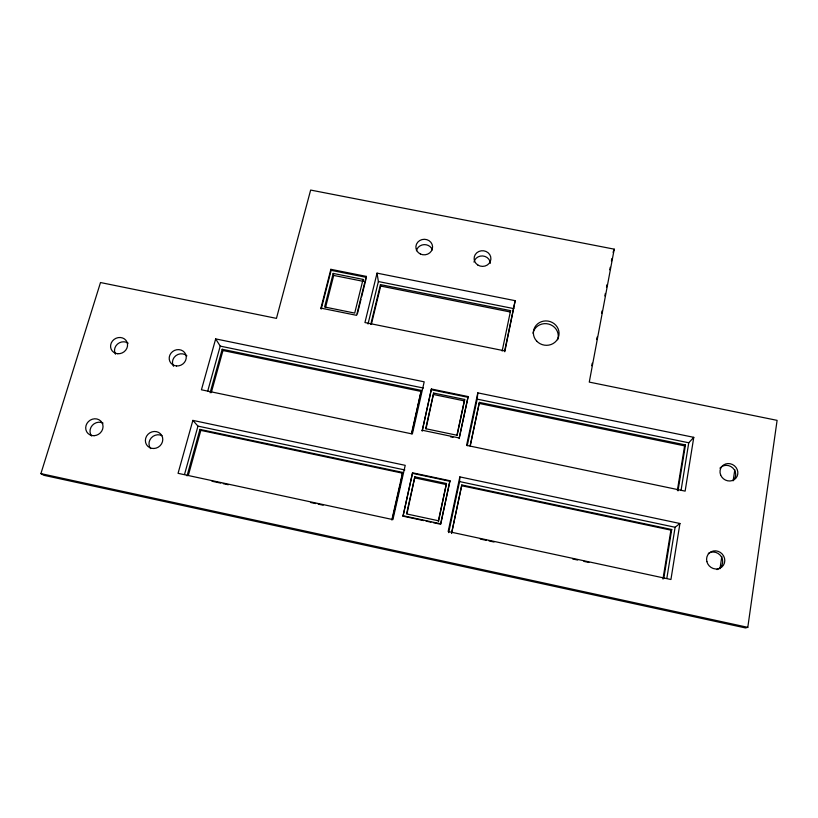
<?xml version="1.0" encoding="UTF-8"?>
<svg xmlns="http://www.w3.org/2000/svg" width="818" height="818" viewBox="0 0 818 818"><rect width="100%" height="100%" fill="white"/><g stroke="black" fill="none" stroke-linecap="round" stroke-linejoin="round"><path stroke-width="1.23" d="M440.687 524.266L449.972 480.749L412.558 472.814L403.008 516.168L423.673 520.606M448.673 532.62L459.573 481.577L459.849 476.894L679.932 523.489L670.934 579.502L448.172 531.516L459.849 476.894M457.139 435.319L464.675 399.46L433.652 393.059L425.657 428.704L456.925 435.237L464.675 399.46M451.587 533.51L461.812 484.962L671.731 529.502L663.766 578.592M459.174 438.612L468.141 396.577L431.413 389L422.2 430.881L431.413 389M467.231 445.718L477.191 399.133L477.814 392.865L693.776 437.333L685.126 491.127L466.587 445.35L477.814 392.865M470.289 445.667L479.389 402.384L685.453 444.941L677.999 490.892M747.795 627.345L777.1 420.36L589.267 382.098L614.226 249.163L310.646 190.062L276.453 318.376L100.502 282.537L40.9 473.612L43.845 475.299L745.515 627.938L747.795 627.345L40.9 473.612M719.983 568.725L721.834 556.404M733.163 480.749L734.82 469.726M510.575 310.646L510.35 312.006L380.677 286.055L380.452 284.613L510.575 310.646L502.15 351.075M662.958 579.062L670.913 530.136L671.731 529.502M677.365 490.422L684.605 445.871L685.453 444.941M666.834 578.408L675.106 527.262L679.932 523.489M681.036 490.514L688.756 442.783L693.776 437.333M504.798 351.75L515.176 300.676L377.037 273.14L364.94 322.548L504.655 350.871L515.176 300.676M591.762 365.728L592.232 363.233M596.68 339.562L597.14 337.067M601.588 313.396L602.058 310.901M604.87 295.942L605.34 293.457M606.506 287.22L606.976 284.736M609.788 269.776L610.259 267.292M611.424 261.054L611.895 258.57M451.608 532.876L461.812 484.962M470.105 445.984L479.389 402.384M449.972 480.749L440.667 523.817L402.906 515.698M468.141 396.577L459.205 437.967L422.139 430.217M438.407 520.749L446.464 483.52L414.869 476.812L406.546 513.909L438.407 520.749L438.448 521.659L446.464 483.52M403.008 516.168L412.558 472.814M407.016 513.622L414.869 476.812M426.035 428.816L433.652 393.059M391.822 519.992L402.64 472.405L199.95 429.399L187.046 475.871M411.444 433.693L421.29 390.39L222.189 349.276L210.114 392.793M392.568 518.234L398.652 491.475M399.204 489.052L400.309 484.184M400.861 481.751L402.64 472.405M412.129 432.19L421.29 390.39M368.028 324.01L378.386 281.545L377.037 273.14M370.789 324.327L380.452 284.613M371.352 324.398L380.677 286.055M363.059 279.408L354.705 313.089L324.613 306.995L333.192 273.427L363.059 279.408L363.448 281.382M366.229 276.382L356.597 315.339L320.922 308.12L330.861 269.316L366.229 276.382L366.413 277.384L331.137 270.329L330.861 269.316M357.405 313.826L361.014 299.245M361.607 296.822L366.116 278.59M331.137 270.329L321.208 309.051L320.922 308.12M325.492 307.619L333.713 275.431L333.192 273.427M188.314 475.473L200.819 430.37L199.95 429.399M211.269 392.681L222.966 350.513L222.189 349.276M192.874 420.391L178.058 473.315L392.906 519.604L405.227 465.34L192.874 420.391L197.966 426.117L404.828 469.961M215.676 338.897L201.433 389.797L412.354 433.98L424.194 381.832L215.676 338.897L220.226 346.116L423.407 388.039M184.531 474.42L197.966 426.117M207.68 391.219L220.226 346.116M613.06 252.333L614.226 249.163M378.386 281.545L513.837 308.621M333.713 275.431L362.21 281.136M431.454 389.757L468.09 397.323M477.191 399.133L688.756 442.783M222.966 350.513L421.382 391.495M479.276 403.458L684.605 445.871M433.714 394.552L464.593 400.932M450.544 436.812L453.008 437.323M459.573 481.577L675.106 527.262M412.64 473.377L449.961 481.301M200.819 430.37L402.793 473.233M461.751 485.749L670.913 530.136M415.023 477.927L446.475 484.604M426.096 521.127L430.963 522.181M433.397 522.702L439.471 524.001M212.015 481.25L220.758 483.131M223.253 483.673L228.253 484.747M310.656 502.508L315.656 503.581M318.151 504.123L323.141 505.197M480.309 539.062L486.546 540.412M489.041 540.943L494.041 542.017M572.661 558.96L577.651 560.044M583.888 561.383L588.888 562.457M532.988 333.202A12.791 12.096 11.8 0 1 548.704 324.081A12.791 12.096 11.8 0 1 557.651 339.777M719.922 468.162A9.07 8.456 35.7 0 1 732.805 467.957A9.07 8.456 35.7 0 1 733.051 480.585M173.528 366.27A8.569 7.955 -28.6 0 1 175.819 355.718A8.569 7.955 -28.6 0 1 186.903 355.85M91.606 435.963A8.814 8.098 -36.8 0 1 92.301 425.37A8.814 8.098 -36.8 0 1 103.058 423.111M150.665 448.612A8.804 8.211 -36.3 0 1 151.207 437.947A8.804 8.211 -36.3 0 1 161.984 435.667M115.522 354.184A8.579 7.853 -30.2 0 1 117.526 344.051A8.579 7.853 -30.2 0 1 128.17 343.192M708.316 553.418A9.325 8.732 44.3 0 1 721.588 557.16A9.325 8.732 44.3 0 1 716.997 569.604M473.98 262.077A8.292 7.751 2.6 0 1 482.692 255.962A8.292 7.751 2.6 0 1 490.391 263.263M416.423 250.717A8.262 7.699 -3.1 0 1 424.102 244.633A8.262 7.699 -3.1 0 1 432.354 249.919M536.659 341.065A12.883 12.178 11.7 0 0 558.438 337.159A12.883 12.178 11.7 0 0 543.561 321.126A12.883 12.178 11.7 0 0 536.659 341.065M477.824 265.022A8.395 7.832 2.6 0 0 490.892 259.142A8.395 7.832 2.6 0 0 478.837 251.494A8.395 7.832 2.6 0 0 477.824 265.022M420.401 254.009A8.354 7.781 -3.1 0 0 432.569 246.637A8.354 7.781 -3.1 0 0 419.706 240.553A8.354 7.781 -3.1 0 0 420.401 254.009M720.638 474.961A9.131 8.507 35.6 0 0 735.944 478.121A9.131 8.507 35.6 0 0 730.208 463.745A9.131 8.507 35.6 0 0 720.638 474.961M706.854 561.557A9.397 8.793 44.2 0 0 722.028 566.854A9.397 8.793 44.2 0 0 718.184 551.363A9.397 8.793 44.2 0 0 706.854 561.557M176.524 365.953A8.671 8.037 -28.4 0 0 185.635 354.255A8.671 8.037 -28.4 0 0 171.003 353.161A8.671 8.037 -28.4 0 0 176.524 365.953M117.761 353.724A8.681 7.935 -30.1 0 0 126.995 342.098A8.681 7.935 -30.1 0 0 112.455 341.014A8.681 7.935 -30.1 0 0 117.761 353.724M94.111 435.687A8.916 8.19 -36.6 0 0 101.994 422.63A8.916 8.19 -36.6 0 0 86.984 423.407A8.916 8.19 -36.6 0 0 94.111 435.687M153.937 448.499A8.906 8.303 -36.2 0 0 161.678 435.35A8.906 8.303 -36.2 0 0 146.606 436.127A8.906 8.303 -36.2 0 0 153.937 448.499"/></g></svg>
